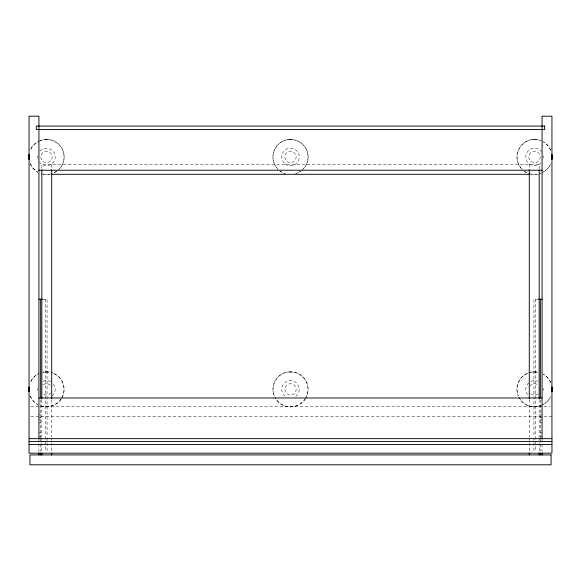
<?xml version="1.0" encoding="UTF-8"?>
<svg xmlns="http://www.w3.org/2000/svg" width="581" height="581" viewBox="0 0 581 581"><rect width="100%" height="100%" fill="white"/><g stroke="black" fill="none" stroke-linecap="round" stroke-linejoin="round"><path stroke-width="0.44" stroke-dasharray="2.9 2.18" d="M56.865 171.017L53.205 173.116A17.532 17.532 0 0 0 56.575 171.301M300.885 171.017L297.225 173.116A17.532 17.532 0 0 1 295.787 173.625A17.532 17.532 0 0 0 300.595 171.301M543.446 171.86L545.225 170.836A17.481 17.481 0 0 0 550.49 164.365M543.446 404.26L545.225 403.236A17.481 17.481 0 0 0 550.49 396.765M42.544 299.215L47.061 299.215L47.061 436.818M538.456 299.215L533.939 299.215L533.939 436.818M30.866 406.7L550.134 406.7M38.927 414.311L40.67 414.311M540.33 414.253L542.073 414.253M30.866 416.577L551.95 416.577M38.927 417.739L40.67 417.739M540.33 417.739L542.073 417.739M38.927 419.482L40.67 419.482M540.33 419.482L542.073 419.482M38.927 422.968L40.67 422.968M540.33 422.968L542.073 422.968M38.927 432.845L40.67 432.845M540.33 432.845L542.073 432.845M38.927 436.331L40.67 436.331M540.33 436.331L542.073 436.331M535.544 139.636L532.225 139.636L536.815 139.636A17.481 17.481 0 0 1 541.245 140.82A17.532 17.532 0 0 0 522.087 169.332M291.524 139.636L288.205 139.636L292.795 139.636A17.481 17.481 0 0 1 301.829 170.407A17.532 17.532 0 0 0 303.587 145.308A17.532 17.532 0 0 0 278.481 144.204A17.532 17.532 0 0 0 278.067 169.332M47.504 139.636L44.185 139.636L48.775 139.636A17.481 17.481 0 0 1 57.809 170.407A17.532 17.532 0 0 0 39.74 140.784M535.544 372.036L532.225 372.036L536.815 372.036A17.481 17.481 0 0 1 538.318 372.312A17.532 17.532 0 0 0 528.492 372.908M291.524 372.036L288.205 372.036L292.795 372.036A17.481 17.481 0 0 1 305.759 398.13M47.504 372.036L44.185 372.036L48.775 372.036A17.481 17.481 0 0 1 52.493 372.951A17.532 17.532 0 0 0 42.667 372.254M542.073 439.229L542.073 451.473M540.33 399.699L540.33 438.626M540.33 439.229L540.33 451.299M539.168 168.962L539.168 164.423L41.832 164.423L41.832 168.962M539.168 399.546L539.168 436.767M539.168 437.675L539.168 451.292M535.682 299.215L535.682 451.299M533.939 437.725L533.939 451.299M529.291 164.423L529.291 168.962M529.291 399.546L529.291 436.767M529.291 437.675L529.291 451.292M51.709 164.423L51.709 168.962M51.709 399.546L51.709 436.767M51.709 437.675L51.709 451.292M47.061 437.725L47.061 451.299M45.318 299.215L45.318 451.299M41.832 399.546L41.832 436.767M41.832 437.675L41.832 451.292M40.67 399.699L40.67 438.626M40.67 439.229L40.67 451.299M38.927 438.655L38.927 453.18M278.045 169.354A17.532 17.532 0 0 1 288.191 139.549M285.148 396.307A8.766 8.766 0 0 1 284.044 383.438A8.766 8.766 0 0 1 296.956 383.438A8.766 8.766 0 0 1 295.852 396.307M305.7 398.094A17.532 17.532 0 0 0 291.64 371.876A17.532 17.532 0 0 0 274.29 396.046A17.532 17.532 0 0 1 288.191 371.949M305.308 398.755A17.532 17.532 0 0 1 274.929 397.426A17.532 17.532 0 0 0 297.218 405.494L301.205 403.236A17.481 17.481 0 0 0 305.359 398.784M40.002 151.067A8.766 8.766 0 0 1 52.762 150.857A8.766 8.766 0 0 1 52.203 163.602A8.766 8.766 0 0 1 39.508 162.288M37.787 158.105A8.766 8.766 0 0 1 37.787 155.831M51.041 173.893A17.532 17.532 0 0 1 41.178 173.675A17.532 17.532 0 0 0 51.026 173.842M30.575 149.6A17.532 17.532 0 0 1 39.043 141.096A17.532 17.532 0 0 0 30.495 149.564M39.719 140.733A17.532 17.532 0 0 1 44.171 139.549M540.998 162.869A8.766 8.766 0 0 1 528.238 163.087A8.766 8.766 0 0 1 528.797 150.334A8.766 8.766 0 0 1 541.492 151.656M543.213 155.831A8.766 8.766 0 0 1 543.213 158.105M550.425 164.336A17.532 17.532 0 0 1 541.957 172.84M539.081 173.893A17.532 17.532 0 0 0 541.26 173.153A17.532 17.532 0 0 1 539.066 173.842M538.333 174.082A17.532 17.532 0 0 1 528.492 173.428A17.532 17.532 0 0 0 538.318 174.031M550.73 150.29A17.532 17.532 0 0 0 543.322 141.808A17.481 17.481 0 0 1 550.766 150.276M522.065 169.354A17.532 17.532 0 0 1 532.211 139.549M537.999 393.882A5.701 5.701 0 0 1 529.988 392.821M529.988 385.915A5.701 5.701 0 0 1 537.999 384.862M527.548 394.688A8.766 8.766 0 0 1 529.168 382.429M531.15 381.274A8.766 8.766 0 0 1 537.89 381.274M543.213 388.231A8.766 8.766 0 0 1 543.213 390.505M550.425 396.736A17.532 17.532 0 0 1 541.957 405.24M527.78 373.184A17.532 17.532 0 0 0 518.31 396.046A17.532 17.532 0 0 1 527.759 373.133M550.73 382.69A17.532 17.532 0 0 0 543.322 374.208A17.481 17.481 0 0 1 550.766 382.676M528.47 372.849A17.532 17.532 0 0 1 532.211 371.949M51.012 392.821A5.701 5.701 0 0 1 43.001 393.882M43.001 384.862A5.701 5.701 0 0 1 51.012 385.915M53.452 384.056A8.766 8.766 0 0 1 51.832 396.307M37.787 390.505A8.766 8.766 0 0 1 37.787 388.231M43.11 381.274A8.766 8.766 0 0 1 51.832 382.429M61.68 398.094A17.532 17.532 0 0 0 53.22 373.184A17.481 17.481 0 0 1 61.739 398.13M61.288 398.755A17.532 17.532 0 0 1 39.74 405.553A17.532 17.532 0 0 0 53.198 405.494L57.185 403.236A17.481 17.481 0 0 0 61.339 398.784M30.575 382A17.532 17.532 0 0 1 39.043 373.496A17.532 17.532 0 0 0 30.495 381.964M42.66 372.21A17.532 17.532 0 0 1 44.171 371.949M287.036 161.489A5.701 5.701 0 0 0 296.15 157.705A5.701 5.701 0 0 0 288.314 151.706A5.701 5.701 0 0 0 287.036 161.489M285.169 163.929A8.766 8.766 0 0 0 299.193 158.105A8.766 8.766 0 0 0 287.137 148.874A8.766 8.766 0 0 0 285.169 163.929M279.788 170.85A17.532 17.532 0 0 0 285.198 173.675A17.532 17.532 0 0 1 279.773 170.865M287.036 393.889A5.701 5.701 0 0 0 296.15 390.105A5.701 5.701 0 0 0 288.314 384.106A5.701 5.701 0 0 0 287.036 393.889M43.016 161.489A5.701 5.701 0 0 0 52.13 157.705A5.701 5.701 0 0 0 44.294 151.706A5.701 5.701 0 0 0 43.016 161.489M30.27 163.646A17.532 17.532 0 0 0 37.678 172.129A17.532 17.532 0 0 1 30.212 163.668M531.056 161.489A5.701 5.701 0 0 0 540.17 157.705A5.701 5.701 0 0 0 532.334 151.706A5.701 5.701 0 0 0 531.056 161.489M523.808 170.85A17.532 17.532 0 0 0 527.78 173.153A17.532 17.532 0 0 1 523.793 170.865M518.949 397.426A17.532 17.532 0 0 0 541.26 405.553A17.532 17.532 0 0 1 518.898 397.455M30.27 396.046A17.532 17.532 0 0 0 37.678 404.529A17.532 17.532 0 0 1 30.212 396.068"/><path stroke-width="0.87" d="M38.927 170.233L542.073 170.233M51.709 174.3L529.291 174.3M38.927 299.215L42.544 299.215M538.456 299.215L542.073 299.215M38.927 397.985L542.073 397.985M29.05 438.655L551.95 438.655M29.05 441.56L551.95 441.56M29.05 444.465L551.95 444.465M542.073 438.655L542.073 116.2L551.95 116.2L551.95 453.18L29.05 453.18L29.05 116.2L38.927 116.2L38.927 438.655M542.073 453.115L542.073 454.923M540.33 299.215L540.33 397.891M540.33 453.115L540.33 454.923M539.168 169.87L539.168 398.639M539.168 453.107L539.168 454.923M529.291 169.812L529.291 398.639M529.291 453.107L529.291 454.923M51.709 169.812L51.709 398.639M51.709 453.107L51.709 454.923M41.832 169.87L41.832 398.639M41.832 453.107L41.832 454.923M40.67 299.215L40.67 397.891M40.67 453.115L40.67 454.923M38.927 453.115L38.927 454.923M29.101 159.245A17.532 17.532 0 0 1 29.101 154.691M29.021 159.252A17.532 17.532 0 0 1 29.014 154.684M551.899 154.691A17.532 17.532 0 0 1 551.899 159.245M551.957 154.684A17.481 17.481 0 0 1 551.972 159.252M551.899 387.091A17.532 17.532 0 0 1 551.899 391.645M551.957 387.084A17.481 17.481 0 0 1 551.972 391.652M29.101 391.645A17.532 17.532 0 0 1 29.101 387.091M29.021 391.652A17.532 17.532 0 0 1 29.014 387.084M544.688 126.077L36.312 126.077L36.312 129.563L544.688 129.563L544.688 126.077M551.078 454.923L29.922 454.923L29.922 464.8L551.078 464.8L551.078 454.923"/></g></svg>
